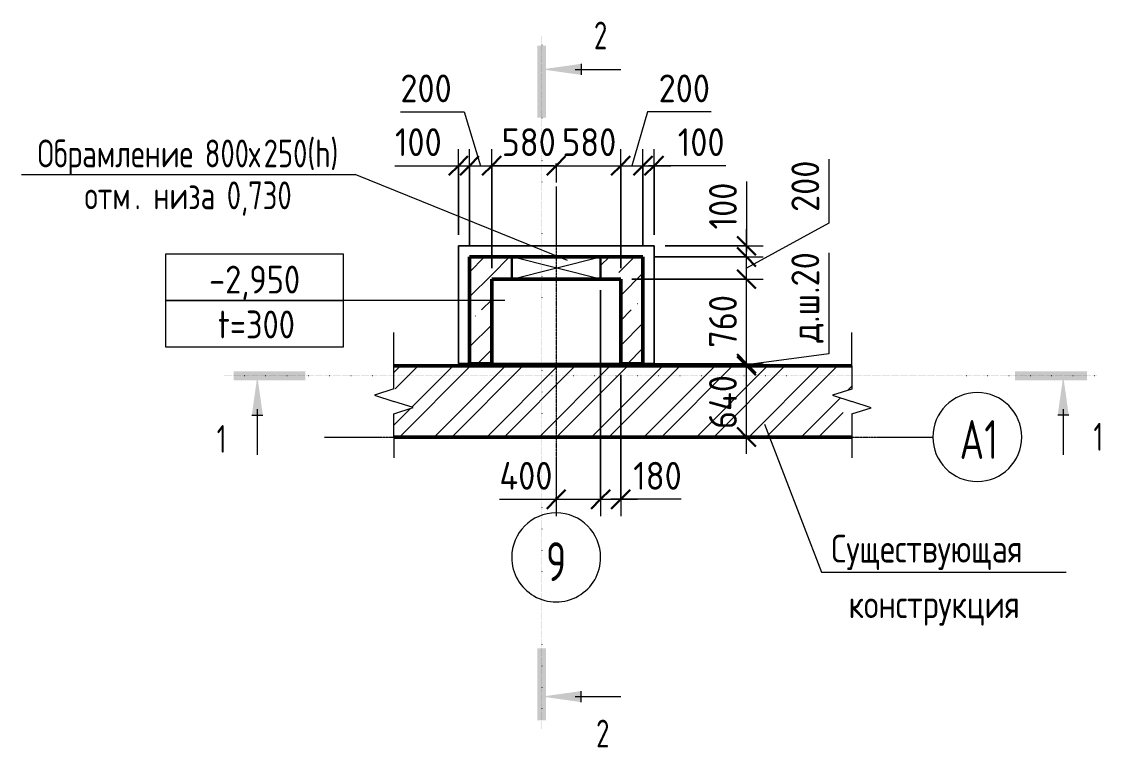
# Model space of a CAD drawing. Header units: millimetres. Extents: x 27196 to 80378, y -5588 to 34882.
# Drawn here: x 27196 to 36900, y 28353 to 34882 of the extents above; entities that cross this region are included whole.
import ezdxf

# ---------------------------------------------------------------- set-up
doc = ezdxf.new("R2010")
doc.units = ezdxf.units.MM
doc.linetypes.add('02 Штрихпунктирная _20 мм_', pattern=[25, 20, -2.5, 0, -2.5])
doc.linetypes.add('04 Пунктир 10мм', pattern=[10, 0, -10])
for name, color, linetype, lineweight in [('AA_Dim', 7, 'Continuous', 9), ('AA_Dim-100', 7, 'Continuous', 9), ('AA_Oformlenie', 7, 'Continuous', 9), ('AA_Razrez', 7, 'Continuous', 9), ('AA_Vinoska', 7, 'Continuous', 9), ('AF_Okno', 7, 'Continuous', 18), ('AF_Pokritie', 7, 'Continuous', 9), ('AF_Stena', 7, 'Continuous', 50), ('AF_Stena_Опалубка', 253, 'Continuous', 18), ('KR_Fundament', 7, 'Continuous', 18), ('Оси', 7, 'Continuous', 9)]:
    doc.layers.add(name, color=color, linetype=linetype, lineweight=lineweight)
doc.styles.add('GOST Common', font='GOST Common.ttf', dxfattribs={"width": 0.85, "height": 250})
doc.styles.add('ISOCPEUR', font='isocpeur.ttf', dxfattribs={"width": 0.7, "height": 350})
doc.styles.add('ISOCPEUR_1', font='isocpeur.ttf', dxfattribs={"width": 0.9, "height": 250})
doc.styles.add('ISOCPEUR_2', font='isocpeur.ttf', dxfattribs={"width": 0.7, "height": 250})
doc.styles.add('ISOCPEUR_3', font='isocpeur.ttf', dxfattribs={"width": 0.85, "height": 250})
doc.styles.add('ISOCPEUR_4', font='isocpeur.ttf', dxfattribs={"width": 0.75, "height": 250})
doc.dimstyles.new('00_Точн_3_знака__прозр_', dxfattribs={"dimscale": 304.8, "dimtxt": 248.995294, "dimasz": 0.557743, "dimexe": 0.492126, "dimexo": 0.328084, "dimgap": 0.032808, "dimtad": 1, "dimdec": 3, "dimrnd": 0.001, "dimdsep": 46, "dimtxsty": 'ISOCPEUR_1', "dimblk1": 'OBLIQUE', "dimblk2": 'OBLIQUE', "dimsah": 1, "dimcen": 0.09, "dimdle": 0.492126, "dimazin": 0, "dimtfac": 1, "dimtdec": 4, "dimtix": 1, "dimtmove": 1, "dimatfit": 3, "dimfxl": 1, "dimtvp": 1, "dimtolj": 1, "dimtzin": 0, "dimlwd": 18, "dimlwe": 18, "dimarcsym": 2})
doc.dimstyles.new('00_Точн_3_знака__прозр__1', dxfattribs={"dimscale": 304.8, "dimtxt": 248.995294, "dimasz": 0.557743, "dimexe": 0.492126, "dimexo": 0.328084, "dimgap": 0.032808, "dimtad": 1, "dimdec": 3, "dimrnd": 0.001, "dimdsep": 46, "dimtxsty": 'ISOCPEUR_1', "dimblk1": 'OBLIQUE', "dimblk2": 'OBLIQUE', "dimsah": 1, "dimcen": 0.09, "dimdle": 0.492126, "dimazin": 0, "dimtfac": 1, "dimtdec": 4, "dimtix": 1, "dimtmove": 0, "dimatfit": 3, "dimfxl": 1, "dimtvp": 1, "dimtolj": 1, "dimtzin": 0, "dimlwd": 18, "dimlwe": 18, "dimarcsym": 2})
doc.dimstyles.new('05_Округл_5мм__прозр_', dxfattribs={"dimscale": 304.8, "dimtxt": 248.995294, "dimasz": 0.557743, "dimexe": 0.492126, "dimexo": 0.328084, "dimgap": 0.032808, "dimtad": 1, "dimdec": 0, "dimrnd": 5, "dimdsep": 46, "dimtxsty": 'ISOCPEUR_1', "dimblk1": 'OBLIQUE', "dimblk2": 'OBLIQUE', "dimsah": 1, "dimcen": 0.09, "dimdle": 0.492126, "dimazin": 0, "dimtfac": 1, "dimtdec": 4, "dimtix": 1, "dimtmove": 0, "dimatfit": 3, "dimfxl": 1, "dimtvp": 1, "dimtolj": 1, "dimtzin": 0, "dimlwd": 18, "dimlwe": 18, "dimarcsym": 2})
doc.dimstyles.new('05_Округл_5мм__прозр__1', dxfattribs={"dimscale": 304.8, "dimtxt": 248.995294, "dimasz": 0.557743, "dimexe": 0.492126, "dimexo": 0.328084, "dimgap": 0.032808, "dimtad": 1, "dimdec": 0, "dimrnd": 5, "dimdsep": 46, "dimtxsty": 'ISOCPEUR_1', "dimblk1": 'OBLIQUE', "dimblk2": 'OBLIQUE', "dimsah": 1, "dimcen": 0.09, "dimdle": 0.492126, "dimazin": 0, "dimtfac": 1, "dimtdec": 4, "dimtix": 1, "dimtmove": 1, "dimatfit": 3, "dimfxl": 1, "dimtvp": 1, "dimtolj": 1, "dimtzin": 0, "dimlwd": 18, "dimlwe": 18, "dimarcsym": 2})
pattern_1 = [(45, (36609.3, -9357.62), (-224.5064, 224.5064), []), (45, (36833.82, -9357.62), (-224.5064, 224.5064), [396.875, -79.375, 3.353, -76.022])]

# ---------------------------------------------------------------- blocks, each defined once
blk = doc.blocks.new('231_Отверстие прямоугольное в стене _Окно_Стена_ - Отверстие прямоугольное с обрамлением-4148655-Схема расположения форшахты в_о 9-А1')
at = {"layer": 'AA_Oformlenie', "lineweight": 30}
for p, q in [((-275, -100), (-275, 100)), ((-275, 100), (525, 100)), ((525, 100), (525, -100)), ((525, -100), (-275, -100))]:
    blk.add_line(p, q, dxfattribs=at)
at = {"layer": 'AA_Oformlenie'}
for p, q in [((-275, 100), (-275, -100)), ((525, 100), (-275, 100)), ((525, 100), (-275, -100)), ((-275, 100), (525, -100)), ((525, 100), (525, -100)), ((-275, -100), (525, -100))]:
    blk.add_line(p, q, dxfattribs=at)
at = {"layer": 'AF_Okno', "lineweight": 9}
for p, q in [((462.5, 100), (-275, 100)), ((525, 100), (462.5, 100)), ((-275, -100), (-212.5, -100)), ((-212.5, -100), (525, -100))]:
    blk.add_line(p, q, dxfattribs=at)
blk = doc.blocks.new('011_ЛинияОбрыва _ЭлУзла_Линия_ - Тип 1-4091835-Схема расположения форшахты в_о 9-А1')
at = {"layer": 'AA_Oformlenie'}
for p, q in [((0, 0), (210, 0)), ((432.6, 0), (640, 0))]:
    blk.add_line(p, q, dxfattribs=at)
blk = doc.blocks.new('Ось сетки - d_4мм-2765513-Схема расположения форшахты в_о 9-А1')
at = {"layer": 'Оси'}
for start, end in [(360, 180), (360, 180), (180, 360), (180, 360)]:
    blk.add_arc((0, 0), 4, start, end, dxfattribs=at)
blk = doc.blocks.new('DIMBLOCK1-Схема расположения форшахты в_о 9-А1')
at = {"layer": 'AA_Dim-100', "lineweight": 30}
for p, q in [((33716.7, 31785), (33631.7, 31870)), ((33716.7, 31785), (33801.7, 31700)), ((33716.7, 31145), (33631.7, 31230)), ((33716.7, 31145), (33801.7, 31060))]:
    blk.add_line(p, q, dxfattribs=at)
at = {"layer": 'AA_Dim-100', "lineweight": 18}
for p, q in [((33696.5, 31785), (33866.7, 31785)), ((33716.7, 31785), (33696.5, 31785)), ((33716.7, 30995), (33716.7, 31785)), ((33696.5, 31145), (33866.7, 31145)), ((33716.7, 31145), (33696.5, 31145))]:
    blk.add_line(p, q, dxfattribs=at)
at = {"layer": 'AA_Dim-100', "color": 0, "lineweight": 18, "insert": (33380.1, 31216), "char_height": 250, "width": 597.589, "attachment_point": 1, "rotation": 90, "line_spacing_factor": 1.149209, "style": 'ISOCPEUR_1'}
blk.add_mtext('640', dxfattribs=at)
blk = doc.blocks.new('_Oblique')
at = {"color": 0, "linetype": 'ByBlock', "lineweight": -2}
blk.add_line((-0.5, -0.5), (0.5, 0.5), dxfattribs=at)
blk = doc.blocks.new('DIMBLOCK2-Схема расположения форшахты в_о 9-А1')
at = {"layer": 'AA_Dim-100', "lineweight": 18}
for p, q in [((34457.4, 32802.6), (34457.4, 31893.4)), ((34457.4, 31893.4), (33716.7, 31794.7)), ((31525.1, 31804.5), (33866.7, 31804.5)), ((33716.7, 31804.5), (31525.1, 31804.5)), ((33696.5, 31785), (33866.7, 31785)), ((33716.7, 31785), (33696.5, 31785)), ((33716.7, 31785), (33716.7, 31804.5))]:
    blk.add_line(p, q, dxfattribs=at)
at = {"layer": 'AA_Dim-100', "lineweight": 30}
for p, q in [((33716.7, 31804.5), (33631.7, 31889.5)), ((33716.7, 31785), (33631.7, 31870)), ((33716.7, 31804.5), (33801.7, 31719.5)), ((33716.7, 31785), (33801.7, 31700))]:
    blk.add_line(p, q, dxfattribs=at)
at = {"layer": 'AA_Dim-100', "color": 0, "lineweight": 18, "insert": (34120.8, 31993.4), "char_height": 250, "width": 971.082, "attachment_point": 1, "rotation": 90, "line_spacing_factor": 1.149209, "style": 'ISOCPEUR_1'}
blk.add_mtext('д.ш.20', dxfattribs=at)
blk = doc.blocks.new('DIMBLOCK3-Схема расположения форшахты в_о 9-А1')
at = {"layer": 'AA_Dim-100', "lineweight": 30}
for p, q in [((33716.7, 32565), (33631.7, 32650)), ((33716.7, 32565), (33801.7, 32480)), ((33716.7, 31804.5), (33631.7, 31889.5)), ((33716.7, 31804.5), (33801.7, 31719.5))]:
    blk.add_line(p, q, dxfattribs=at)
at = {"layer": 'AA_Dim-100', "lineweight": 18}
for p, q in [((32685.1, 32565), (33866.7, 32565)), ((33716.7, 32565), (32685.1, 32565)), ((33716.7, 31804.5), (33716.7, 32565)), ((31525.1, 31804.5), (33866.7, 31804.5)), ((33716.7, 31804.5), (31525.1, 31804.5))]:
    blk.add_line(p, q, dxfattribs=at)
at = {"layer": 'AA_Dim-100', "color": 0, "lineweight": 18, "insert": (33380.1, 31947.7), "char_height": 250, "width": 568.858, "attachment_point": 1, "rotation": 90, "line_spacing_factor": 1.149209, "style": 'ISOCPEUR_1'}
blk.add_mtext('760', dxfattribs=at)
blk = doc.blocks.new('DIMBLOCK4-Схема расположения форшахты в_о 9-А1')
at = {"layer": 'AA_Dim-100', "lineweight": 18}
for p, q in [((34457.4, 33643.2), (34457.4, 33069.2)), ((34457.4, 33069.2), (33716.7, 32665)), ((32885.1, 32765), (33866.7, 32765)), ((33716.7, 32765), (32885.1, 32765)), ((33716.7, 32565), (33716.7, 32765)), ((32685.1, 32565), (33866.7, 32565)), ((33716.7, 32565), (32685.1, 32565))]:
    blk.add_line(p, q, dxfattribs=at)
at = {"layer": 'AA_Dim-100', "lineweight": 30}
for p, q in [((33716.7, 32765), (33631.7, 32850)), ((33716.7, 32765), (33801.7, 32680)), ((33716.7, 32565), (33631.7, 32650)), ((33716.7, 32565), (33801.7, 32480))]:
    blk.add_line(p, q, dxfattribs=at)
at = {"layer": 'AA_Dim-100', "color": 0, "lineweight": 18, "insert": (34120.8, 33169.2), "char_height": 250, "width": 568.858, "attachment_point": 1, "rotation": 90, "line_spacing_factor": 1.149209, "style": 'ISOCPEUR_1'}
blk.add_mtext('200', dxfattribs=at)
blk = doc.blocks.new('DIMBLOCK5-Схема расположения форшахты в_о 9-А1')
at = {"layer": 'AA_Dim-100', "lineweight": 18}
for p, q in [((33716.7, 33443), (33716.7, 32912.1)), ((33716.7, 32765), (33716.7, 33015)), ((33716.7, 32912.1), (33716.7, 32815)), ((32985.1, 32865), (33866.7, 32865)), ((33716.7, 32865), (32985.1, 32865)), ((32885.1, 32765), (33866.7, 32765)), ((33716.7, 32765), (32885.1, 32765))]:
    blk.add_line(p, q, dxfattribs=at)
at = {"layer": 'AA_Dim-100', "lineweight": 30}
for p, q in [((33716.7, 32865), (33631.7, 32950)), ((33716.7, 32765), (33631.7, 32850)), ((33716.7, 32865), (33801.7, 32780)), ((33716.7, 32765), (33801.7, 32680))]:
    blk.add_line(p, q, dxfattribs=at)
at = {"layer": 'AA_Dim-100', "color": 0, "lineweight": 18, "insert": (33380.1, 33012.1), "char_height": 250, "width": 517.144, "attachment_point": 1, "rotation": 90, "line_spacing_factor": 1.149209, "style": 'ISOCPEUR_1'}
blk.add_mtext('100', dxfattribs=at)
blk = doc.blocks.new('010_Текст с выноской - Текст 2 строки-4027658-Схема расположения форшахты в_о 9-А1')
at = {"layer": 'AA_Vinoska'}
blk.add_line((-11, 0), (11, 0), dxfattribs=at)
blk = doc.blocks.new('Разрез - Номер узла_ сзади-394133-Схема расположения форшахты в_о 9-А1')
at = {"layer": 'AA_Razrez'}
for points in [[(7.329, 0.404), (7.329, -0.394), (0.873, -0.394), (0.873, 0.404)], [(3.497, -3.533), (2.503, -3.533), (3, 0)]]:
    blk.add_hatch(color=256, dxfattribs=at).paths.add_polyline_path(points)
for p, q in [((2.503, -3.533), (3.497, -3.533)), ((3, -3), (3, -7.096))]:
    blk.add_line(p, q, dxfattribs=at)
blk = doc.blocks.new('Разрез - Номер узла_ спереди-394134-Схема расположения форшахты в_о 9-А1')
at = {"layer": 'AA_Razrez'}
for points in [[(7.329, 0.404), (7.329, -0.394), (0.873, -0.394), (0.873, 0.404)], [(3.497, -3.533), (2.503, -3.533), (3, 0)]]:
    blk.add_hatch(color=256, dxfattribs=at).paths.add_polyline_path(points)
for p, q in [((2.503, -3.533), (3.497, -3.533)), ((3, -3), (3, -7.096))]:
    blk.add_line(p, q, dxfattribs=at)
blk = doc.blocks.new('DIMBLOCK6-Схема расположения форшахты в_о 9-А1')
at = {"layer": 'AA_Dim-100', "lineweight": 18}
for p, q in [((31125.1, 32965), (31125.1, 33735.5)), ((31225.1, 32865), (31225.1, 33735.5)), ((30554.6, 33585.5), (31085.6, 33585.5)), ((30975.1, 33585.5), (31225.1, 33585.5)), ((31085.6, 33585.5), (31175.1, 33585.5)), ((31125.1, 33585.5), (31125.1, 32965)), ((31225.1, 33585.5), (31225.1, 32865))]:
    blk.add_line(p, q, dxfattribs=at)
at = {"layer": 'AA_Dim-100', "lineweight": 30}
for p, q in [((31125.1, 33585.5), (31040.1, 33500.5)), ((31125.1, 33585.5), (31210.1, 33670.5)), ((31225.1, 33585.5), (31140.1, 33500.5)), ((31225.1, 33585.5), (31310.1, 33670.5))]:
    blk.add_line(p, q, dxfattribs=at)
at = {"layer": 'AA_Dim-100', "color": 0, "lineweight": 18, "insert": (30554.6, 33922.1), "char_height": 250, "width": 517.144, "attachment_point": 1, "line_spacing_factor": 1.149209, "style": 'ISOCPEUR_1'}
blk.add_mtext('100', dxfattribs=at)
blk = doc.blocks.new('DIMBLOCK7-Схема расположения форшахты в_о 9-А1')
at = {"layer": 'AA_Dim-100', "lineweight": 18}
for p, q in [((30603.5, 34069.2), (31177.5, 34069.2)), ((31177.5, 34069.2), (31325.1, 33585.5)), ((31225.1, 32865), (31225.1, 33735.5)), ((31425.1, 32665), (31425.1, 33735.5)), ((31225.1, 33585.5), (31425.1, 33585.5)), ((31225.1, 33585.5), (31225.1, 32865)), ((31425.1, 33585.5), (31425.1, 32665))]:
    blk.add_line(p, q, dxfattribs=at)
at = {"layer": 'AA_Dim-100', "lineweight": 30}
for p, q in [((31225.1, 33585.5), (31140.1, 33500.5)), ((31225.1, 33585.5), (31310.1, 33670.5)), ((31425.1, 33585.5), (31340.1, 33500.5)), ((31425.1, 33585.5), (31510.1, 33670.5))]:
    blk.add_line(p, q, dxfattribs=at)
at = {"layer": 'AA_Dim-100', "color": 0, "lineweight": 18, "insert": (30603.5, 34405.8), "char_height": 250, "width": 568.858, "attachment_point": 1, "line_spacing_factor": 1.149209, "style": 'ISOCPEUR_1'}
blk.add_mtext('200', dxfattribs=at)
blk = doc.blocks.new('DIMBLOCK8-Схема расположения форшахты в_о 9-А1')
at = {"layer": 'AA_Dim-100', "lineweight": 18}
for p, q in [((31425.1, 32665), (31425.1, 33735.5)), ((31413.6, 33585.5), (31715.1, 33585.5)), ((31987.6, 33585.5), (31413.6, 33585.5)), ((31425.1, 33585.5), (32005.1, 33585.5)), ((31425.1, 33585.5), (31425.1, 32665)), ((32005.1, 33605.7), (32005.1, 33435.5)), ((32005.1, 33585.5), (32005.1, 33605.7))]:
    blk.add_line(p, q, dxfattribs=at)
at = {"layer": 'AA_Dim-100', "lineweight": 30}
for p, q in [((31425.1, 33585.5), (31340.1, 33500.5)), ((31425.1, 33585.5), (31510.1, 33670.5)), ((32005.1, 33585.5), (31920.1, 33500.5)), ((32005.1, 33585.5), (32090.1, 33670.5))]:
    blk.add_line(p, q, dxfattribs=at)
at = {"layer": 'AA_Dim-100', "color": 0, "lineweight": 18, "insert": (31513.6, 33922.1), "char_height": 250, "width": 568.858, "attachment_point": 1, "line_spacing_factor": 1.149209, "style": 'ISOCPEUR_1'}
blk.add_mtext('580', dxfattribs=at)
blk = doc.blocks.new('DIMBLOCK9-Схема расположения форшахты в_о 9-А1')
at = {"layer": 'AA_Dim-100', "lineweight": 18}
for p, q in [((32585.1, 32665), (32585.1, 33735.5)), ((32005.1, 33605.7), (32005.1, 33435.5)), ((32005.1, 33585.5), (32005.1, 33605.7)), ((32005.1, 33585.5), (32585.1, 33585.5)), ((32585.1, 33585.5), (32585.1, 32665))]:
    blk.add_line(p, q, dxfattribs=at)
at = {"layer": 'AA_Dim-100', "lineweight": 30}
for p, q in [((32005.1, 33585.5), (31920.1, 33500.5)), ((32005.1, 33585.5), (32090.1, 33670.5)), ((32585.1, 33585.5), (32500.1, 33500.5)), ((32585.1, 33585.5), (32670.1, 33670.5))]:
    blk.add_line(p, q, dxfattribs=at)
at = {"layer": 'AA_Dim-100', "color": 0, "lineweight": 18, "insert": (32058, 33922.1), "char_height": 250, "width": 568.858, "attachment_point": 1, "line_spacing_factor": 1.149209, "style": 'ISOCPEUR_1'}
blk.add_mtext('580', dxfattribs=at)
blk = doc.blocks.new('DIMBLOCK10-Схема расположения форшахты в_о 9-А1')
at = {"layer": 'AA_Dim-100', "lineweight": 18}
for p, q in [((32826.4, 34069.2), (32685.1, 33585.5)), ((33400.5, 34069.2), (32826.4, 34069.2)), ((32585.1, 32665), (32585.1, 33735.5)), ((32785.1, 32865), (32785.1, 33735.5)), ((32585.1, 33585.5), (32785.1, 33585.5)), ((32585.1, 33585.5), (32585.1, 32665)), ((32785.1, 33585.5), (32785.1, 32865))]:
    blk.add_line(p, q, dxfattribs=at)
at = {"layer": 'AA_Dim-100', "lineweight": 30}
for p, q in [((32585.1, 33585.5), (32500.1, 33500.5)), ((32585.1, 33585.5), (32670.1, 33670.5)), ((32785.1, 33585.5), (32700.1, 33500.5)), ((32785.1, 33585.5), (32870.1, 33670.5))]:
    blk.add_line(p, q, dxfattribs=at)
at = {"layer": 'AA_Dim-100', "color": 0, "lineweight": 18, "insert": (32926.4, 34405.8), "char_height": 250, "width": 568.858, "attachment_point": 1, "line_spacing_factor": 1.149209, "style": 'ISOCPEUR_1'}
blk.add_mtext('200', dxfattribs=at)
blk = doc.blocks.new('DIMBLOCK11-Схема расположения форшахты в_о 9-А1')
at = {"layer": 'AA_Dim-100', "lineweight": 18}
for p, q in [((32785.1, 32865), (32785.1, 33735.5)), ((32885.1, 32965), (32885.1, 33735.5)), ((32785.1, 33585.5), (33035.1, 33585.5)), ((32785.1, 33585.5), (32785.1, 32865)), ((32998.8, 33585.5), (32835.1, 33585.5)), ((32885.1, 33585.5), (32885.1, 32965)), ((33529.8, 33585.5), (32998.8, 33585.5))]:
    blk.add_line(p, q, dxfattribs=at)
at = {"layer": 'AA_Dim-100', "lineweight": 30}
for p, q in [((32785.1, 33585.5), (32700.1, 33500.5)), ((32785.1, 33585.5), (32870.1, 33670.5)), ((32885.1, 33585.5), (32800.1, 33500.5)), ((32885.1, 33585.5), (32970.1, 33670.5))]:
    blk.add_line(p, q, dxfattribs=at)
at = {"layer": 'AA_Dim-100', "color": 0, "lineweight": 18, "insert": (33098.8, 33922.1), "char_height": 250, "width": 517.144, "attachment_point": 1, "line_spacing_factor": 1.149209, "style": 'ISOCPEUR_1'}
blk.add_mtext('100', dxfattribs=at)
blk = doc.blocks.new('DIMBLOCK12-Схема расположения форшахты в_о 9-А1')
at = {"layer": 'AA_Dim-100', "lineweight": 18}
for p, q in [((32405.1, 32465), (32405.1, 30434.6)), ((32405.1, 30584.6), (32405.1, 32465)), ((31494.1, 30584.6), (32092.1, 30584.6)), ((31855.1, 30584.6), (32405.1, 30584.6)), ((32005.1, 30604.8), (32005.1, 30434.6)), ((32005.1, 30584.6), (32005.1, 30604.8)), ((32092.1, 30584.6), (32205.1, 30584.6))]:
    blk.add_line(p, q, dxfattribs=at)
at = {"layer": 'AA_Dim-100', "lineweight": 30}
for p, q in [((32005.1, 30584.6), (32090.1, 30669.6)), ((32405.1, 30584.6), (32490.1, 30669.6)), ((32005.1, 30584.6), (31920.1, 30499.6)), ((32405.1, 30584.6), (32320.1, 30499.6))]:
    blk.add_line(p, q, dxfattribs=at)
at = {"layer": 'AA_Dim-100', "color": 0, "lineweight": 18, "insert": (31494.1, 30921.2), "char_height": 250, "width": 597.589, "attachment_point": 1, "line_spacing_factor": 1.149209, "style": 'ISOCPEUR_1'}
blk.add_mtext('400', dxfattribs=at)
blk = doc.blocks.new('DIMBLOCK13-Схема расположения форшахты в_о 9-А1')
at = {"layer": 'AA_Dim-100', "lineweight": 18}
for p, q in [((32405.1, 32465), (32405.1, 30434.6)), ((32405.1, 30584.6), (32405.1, 32465)), ((32585.1, 31704.5), (32585.1, 30434.6)), ((32585.1, 30584.6), (32585.1, 31704.5)), ((32405.1, 30584.6), (32735.1, 30584.6)), ((32597.9, 30584.6), (32495.1, 30584.6)), ((33128.9, 30584.6), (32597.9, 30584.6))]:
    blk.add_line(p, q, dxfattribs=at)
at = {"layer": 'AA_Dim-100', "lineweight": 30}
for p, q in [((32405.1, 30584.6), (32490.1, 30669.6)), ((32585.1, 30584.6), (32670.1, 30669.6)), ((32405.1, 30584.6), (32320.1, 30499.6)), ((32585.1, 30584.6), (32500.1, 30499.6))]:
    blk.add_line(p, q, dxfattribs=at)
at = {"layer": 'AA_Dim-100', "color": 0, "lineweight": 18, "insert": (32697.9, 30921.2), "char_height": 250, "width": 517.144, "attachment_point": 1, "line_spacing_factor": 1.149209, "style": 'ISOCPEUR_1'}
blk.add_mtext('180', dxfattribs=at)
blk = doc.blocks.new('042_М_ФундПлиты_ТолщинаОтметка - 042_М_ФундПлиты_ТолщинаОтметка-647274-Схема расположения форшахты в_о 9-А1')
at = {"layer": 'AA_Vinoska'}
for p, q in [((8, 4.174), (-8, 4.174)), ((-8, 4.174), (-8, 0)), ((8, 0), (8, 4.174)), ((8, 0), (-8, 0)), ((-8, 0), (-8, -4.174)), ((-8, 0), (8, 0)), ((8, -4.174), (8, 0)), ((-8, -4.174), (8, -4.174))]:
    blk.add_line(p, q, dxfattribs=at)
blk = doc.blocks.new('042_М_Отверстия - Позиция и размер-2808408-Схема расположения форшахты в_о 9-А1')
at = {"layer": 'AA_Vinoska'}
blk.add_line((-15, 0), (15, 0), dxfattribs=at)

msp = doc.modelspace()

# ---------------------------------------------------------------- hatches: boundary and pattern name
at = {"layer": 'AF_Stena', "lineweight": 9}
h = msp.add_hatch(dxfattribs=at)
h.set_pattern_fill('FP_1', color=256, style=0, pattern_type=2)
h.set_pattern_definition(pattern_1)
h.paths.add_polyline_path([(31225.0616, 31804.5), (31425.0616, 31804.5), (31425.0616, 32765), (31225.0616, 32765)])
h = msp.add_hatch(dxfattribs=at)
h.set_pattern_fill('FP_1', color=256, style=0, pattern_type=2)
h.set_pattern_definition(pattern_1)
h.paths.add_polyline_path([(31605.0616, 32565), (31605.0616, 32765), (31425.0616, 32765), (31425.0616, 32565)])
h.paths.add_polyline_path([(32585.0616, 32565), (32585.0616, 32765), (32405.0616, 32765), (32405.0616, 32565)])
h = msp.add_hatch(dxfattribs=at)
h.set_pattern_fill('FP_1', color=256, style=0, pattern_type=2)
h.set_pattern_definition(pattern_1)
h.paths.add_polyline_path([(32585.0616, 31804.5), (32785.0616, 31804.5), (32785.0616, 32765), (32585.0616, 32765), (32585.0616, 32565)])
h = msp.add_hatch(dxfattribs=at)
h.set_pattern_fill('FP_2', color=256, style=0, pattern_type=2)
h.set_pattern_definition([(45, (36609.3, -9357.62), (-235.7317, 235.7317), []), (45, (36766.47, -9357.62), (-235.7317, 235.7317), [])])
h.paths.add_polyline_path([(34586.5562, 31145), (34665.0616, 31145), (34665.0616, 31352.3827), (34586.5562, 31352.3827), (34586.5562, 31465), (34665.0616, 31465), (34491.8565, 31520), (34665.0616, 31575), (34665.0616, 31785), (30545.0616, 31785), (30545.0616, 31577.6173), (30623.567, 31577.6173), (30623.567, 31465), (30545.0616, 31465), (30718.2667, 31410), (30545.0616, 31355), (30545.0616, 31145), (30718.2667, 31145)])

# ---------------------------------------------------------------- linework, layer by layer
at = {"layer": 'AA_Razrez', "linetype": '04 Пунктир 10мм'}
for p, q in [((31875.48, 34751.7118), (31875.48, 28510.3815)), ((36865.872, 31694.5825), (29016.8408, 31694.5825))]:
    msp.add_line(p, q, dxfattribs=at)
at = {"layer": 'AA_Vinoska'}
for p, q in [((32106.4083, 32732.4992), (30196.2439, 33505.94)), ((31544.583, 32372.774), (30091.5621, 32372.774)), ((30545.0616, 31785), (30545.0616, 32085)), ((34665.0616, 31785), (34665.0616, 32085)), ((30545.0616, 31577.6173), (30371.7613, 31521.3087)), ((34665.0616, 31575), (34491.8565, 31520)), ((30371.7613, 31521.3087), (30545.0616, 31465)), ((30718.2667, 31410), (30545.0616, 31465)), ((34491.8565, 31520), (34665.0616, 31465)), ((34838.3619, 31408.6913), (34665.0616, 31465)), ((30545.0616, 31355), (30718.2667, 31410)), ((34665.0616, 31352.3827), (34838.3619, 31408.6913)), ((33877.9955, 31261.4436), (34390.933, 29928.0622)), ((30545.0616, 31145), (30545.0616, 30958.2122)), ((34665.0616, 31145), (34665.0616, 30958.2122))]:
    msp.add_line(p, q, dxfattribs=at)
at = {"layer": 'AF_Pokritie'}
for p, q in [((31125.0616, 31805), (31125.0616, 32865)), ((31125.0616, 32865), (32885.0616, 32865)), ((32885.0616, 32865), (31125.0616, 32865)), ((31125.0616, 32865), (31125.0616, 31805)), ((32885.0616, 32865), (32885.0616, 31805)), ((32885.0616, 31805), (32885.0616, 32865)), ((31225.1931, 31805), (31125.0616, 31805)), ((31125.0616, 31805), (31225.1931, 31805)), ((32585.0616, 31805), (31425.0616, 31805)), ((31425.0616, 31805), (32585.0616, 31805)), ((32885.0616, 31805), (32784.9301, 31805)), ((32784.9301, 31805), (32885.0616, 31805))]:
    msp.add_line(p, q, dxfattribs=at)
at = {"layer": 'AF_Stena_Опалубка', "lineweight": 50}
for p, q in [((31425.0616, 32765), (31225.0616, 32765)), ((31225.0616, 32765), (31225.0616, 31804.5)), ((32585.0616, 32765), (31425.0616, 32765)), ((32785.0616, 32765), (32585.0616, 32765)), ((32785.0616, 31804.5), (32785.0616, 32765)), ((31425.0616, 31804.5), (31425.0616, 32565)), ((31425.0616, 32565), (32585.0616, 32565)), ((32585.0616, 32565), (32585.0616, 31804.5)), ((34665.0616, 31785), (30545.0616, 31785)), ((31225.0616, 31804.5), (31425.0616, 31804.5)), ((32585.0616, 31804.5), (32785.0616, 31804.5)), ((30545.0616, 31145), (34665.0616, 31145))]:
    msp.add_line(p, q, dxfattribs=at)
at = {"layer": 'KR_Fundament'}
for p, q in [((31225.0616, 31805), (31225.0616, 32765)), ((31225.0616, 32765), (32785.0616, 32765)), ((32785.0616, 32765), (31225.0616, 32765)), ((31225.0616, 32765), (31225.0616, 31805)), ((32785.0616, 32765), (32785.0616, 31805)), ((32785.0616, 31805), (32785.0616, 32765)), ((32585.0616, 31805), (31425.0616, 31805)), ((31425.0616, 31805), (32585.0616, 31805))]:
    msp.add_line(p, q, dxfattribs=at)
at = {"layer": 'Оси'}
for p, q in [((32005.0616, 33397.3282), (32005.0616, 32897.3282)), ((29921.2192, 31145), (30421.2192, 31145)), ((34892.491, 31145), (35392.491, 31145)), ((32005.0616, 30962.0466), (32005.0616, 30462.0466))]:
    msp.add_line(p, q, dxfattribs=at)
at = {"layer": 'Оси', "linetype": '02 Штрихпунктирная _20 мм_'}
for p, q in [((32005.0616, 32897.3282), (32005.0616, 30962.0466)), ((30421.2192, 31145), (34892.491, 31145))]:
    msp.add_line(p, q, dxfattribs=at)

# ---------------------------------------------------------------- block references
at = {"layer": 'AA_Oformlenie'}
for p, rotation in [((30545.0616, 31145), 90), ((34665.0616, 31785), 270)]:
    msp.add_blockref('011_ЛинияОбрыва _ЭлУзла_Линия_ - Тип 1-4091835-Схема расположения форшахты в_о 9-А1', p, dxfattribs=dict(at, rotation=rotation))
at = {"layer": 'AA_Razrez', "extrusion": (0, 0, -1), "xscale": 99.99999999999993, "yscale": 99.99999999999993, "zscale": 99.99999999999993, "rotation": 270.0000000000003}
msp.add_blockref('Разрез - Номер узла_ сзади-394133-Схема расположения форшахты в_о 9-А1', (-31875.48, 34751.7118), dxfattribs=at)
at = {"layer": 'AA_Razrez', "xscale": 99.99999999999993, "yscale": 99.99999999999993, "zscale": 99.99999999999993}
msp.add_blockref('Разрез - Номер узла_ спереди-394134-Схема расположения форшахты в_о 9-А1', (29016.8408, 31694.5825), dxfattribs=at)
at = {"layer": 'AA_Razrez', "extrusion": (0, 0, -1), "xscale": 99.99999999999993, "yscale": 99.99999999999993, "zscale": 99.99999999999993}
msp.add_blockref('Разрез - Номер узла_ сзади-394133-Схема расположения форшахты в_о 9-А1', (-36865.872, 31694.5825), dxfattribs=at)
at = {"layer": 'AA_Razrez', "xscale": 99.99999999999993, "yscale": 99.99999999999993, "zscale": 99.99999999999993, "rotation": 89.99999999999947}
msp.add_blockref('Разрез - Номер узла_ спереди-394134-Схема расположения форшахты в_о 9-А1', (31875.48, 28510.3815), dxfattribs=at)
at = {"layer": 'AA_Vinoska'}
for name, p, xscale, yscale, zscale in [('042_М_Отверстия - Позиция и размер-2808408-Схема расположения форшахты в_о 9-А1', (28696.2439, 33505.94), 99.99999999999993, 99.99999999999993, 99.99999999999993), ('042_М_ФундПлиты_ТолщинаОтметка - 042_М_ФундПлиты_ТолщинаОтметка-647274-Схема расположения форшахты в_о 9-А1', (29291.5621, 32372.5737), 99.99999999999993, 99.99999999999993, 99.99999999999993), ('010_Текст с выноской - Текст 2 строки-4027658-Схема расположения форшахты в_о 9-А1', (35490.933, 29928.0622), 100, 100, 100)]:
    msp.add_blockref(name, p, dxfattribs=dict(at, xscale=xscale, yscale=yscale, zscale=zscale))
at = {"layer": 'AF_Okno', "rotation": 180}
msp.add_blockref('231_Отверстие прямоугольное в стене _Окно_Стена_ - Отверстие прямоугольное с обрамлением-4148655-Схема расположения форшахты в_о 9-А1', (32130.0616, 32665), dxfattribs=at)
at = {"layer": 'Оси', "xscale": 99.99999999999993, "yscale": 99.99999999999993, "zscale": 99.99999999999993}
for p, rotation in [((35792.491, 31145), 269.9999999999996), ((32005.0616, 30062.0466), 180)]:
    msp.add_blockref('Ось сетки - d_4мм-2765513-Схема расположения форшахты в_о 9-А1', p, dxfattribs=dict(at, rotation=rotation))

# ---------------------------------------------------------------- texts
at = {"layer": 'AA_Razrez', "char_height": 250, "attachment_point": 1, "style": 'ISOCPEUR_2'}
for s, insert, width in [('\\fISOCPEUR|b0|i0|c204|p34|;\\W.7;2', (32344.8929, 34881.5584), 151.518937), ('\\fISOCPEUR|b0|i0|c204|p34|;\\W.7;1', (28951.7983, 31252.5996), 106.624437), ('\\fISOCPEUR|b0|i0|c204|p34|;\\W.7;1', (36837.8145, 31271.7738), 106.624437), ('\\fISOCPEUR|b0|i0|c204|p34|;\\W.7;2', (32364.0671, 28603.2431), 151.518937)]:
    msp.add_mtext(s, dxfattribs=dict(at, insert=insert, width=width))
at = {"layer": 'AA_Vinoska', "char_height": 250, "attachment_point": 1}
for s, insert, width, style in [('Обрамление', (27339.7855, 33820.3035), 1677.531094, 'ISOCPEUR_4'), (' 800', (28723.887, 33820.3035), 625.31625, 'ISOCPEUR_4'), ('250(h)', (29373.7698, 33820.3035), 829.746562, 'ISOCPEUR_4'), ('\\fISOCPEUR|b0|i0|c204|p34|;\\W.75;х', (29239.8245, 33820.3035), 162.341719, 'ISOCPEUR_4'), ('низа', (28381.7777, 33443.5675), 655.379531, 'ISOCPEUR_4'), (' 0,730', (28922.5198, 33443.5675), 865.8225, 'ISOCPEUR_4'), ('отм', (27761.6605, 33443.5675), 547.151719, 'ISOCPEUR_4'), ('. ', (28213.1058, 33443.5675), 204.430312, 'ISOCPEUR_4'), ('-2,950', (28882.6037, 32685.9719), 1008.522875, 'ISOCPEUR_3'), ('t=300', (28961.8787, 32282.2844), 892.679031, 'ISOCPEUR_3'), ('Существующая', (34479.8862, 30266.2926), 2439.535062, 'GOST Common'), ('конструкция', (34634.5862, 29766.2926), 2064.746156, 'GOST Common')]:
    msp.add_mtext(s, dxfattribs=dict(at, insert=insert, width=width, style=style))
at = {"layer": 'Оси', "char_height": 350, "attachment_point": 1, "style": 'ISOCPEUR'}
for s, insert, width in [('\\fISOCPEUR|b0|i0|c204|p34|;\\W.7;А', (35634.0681, 31297.3994), 269.367), ('\\fISOCPEUR|b0|i0|c204|p34|;\\W.7;1', (35856.3181, 31297.3994), 151.518937), ('\\fISOCPEUR|b0|i0|c204|p34|;\\W.7;9', (31914.5423, 30199.1382), 207.637062)]:
    msp.add_mtext(s, dxfattribs=dict(at, insert=insert, width=width))

# ---------------------------------------------------------------- dimensions: what is measured, and where the dimension line sits
at = {"layer": 'AA_Dim', "lineweight": 18}
for base, p1, p2, override, picture, middle in [((31425.0616, 33585.5077), (31225.0616, 32765), (31425.0616, 32565), {"dimpost": '<>', "dimfxl": 282.842712}, 'DIMBLOCK7-Схема расположения форшахты в_о 9-А1', (30887.8988, 34239.145)), ((32785.0616, 33585.5077), (32585.0616, 32565), (32785.0616, 32765), {"dimpost": '<>', "dimfxl": 282.842712}, 'DIMBLOCK10-Схема расположения форшахты в_о 9-А1', (33210.8699, 34239.145)), ((31225.0616, 33585.5077), (31125.0616, 32865), (31225.0616, 32765), {"dimpost": '<>', "dimfxl": 141.421356}, 'DIMBLOCK6-Схема расположения форшахты в_о 9-А1', (30813.1962, 33755.455)), ((32005.0616, 33585.5077), (31425.0616, 32565), (32005.0616, 33705.7159), {"dimpost": '<>', "dimfxl": 1279.700258}, 'DIMBLOCK8-Схема расположения форшахты в_о 9-А1', (31797.9805, 33755.455)), ((32885.0616, 33585.5077), (32785.0616, 32765), (32885.0616, 32865), {"dimpost": '<>', "dimfxl": 141.421356}, 'DIMBLOCK11-Схема расположения форшахты в_о 9-А1', (33357.4026, 33755.455)), ((32405.0616, 30584.5578), (32005.0616, 30704.7659), (32405.0616, 32565), {"dimpost": '<>', "dimfxl": 1902.75349}, 'DIMBLOCK12-Схема расположения форшахты в_о 9-А1', (31792.87, 30754.505)), ((32585.0616, 30584.5578), (32405.0616, 32565), (32585.0616, 31804.5), {"dimpost": '<>', "dimfxl": 781.511516}, 'DIMBLOCK13-Схема расположения форшахты в_о 9-А1', (32956.505, 30754.505))]:
    dim = msp.add_linear_dim(base=base, p1=p1, p2=p2, dimstyle='00_Точн_3_знака__прозр_', override=override, dxfattribs=at)
    dim.commit()
    dim.dimension.update_dxf_attribs({"geometry": picture, "text_midpoint": middle, "dimtype": 160})
dim = msp.add_linear_dim(base=(32585.0616, 33585.5077), p1=(32005.0616, 33705.7159), p2=(32585.0616, 32565), dimstyle='00_Точн_3_знака__прозр__1', override={"dimpost": '<>', "dimfxl": 1279.700258}, dxfattribs=at)
dim.commit()
dim.dimension.update_dxf_attribs({"geometry": 'DIMBLOCK9-Схема расположения форшахты в_о 9-А1', "text_midpoint": (32295.0616, 33720.5077)})
for base, p1, p2, override, picture, middle in [((33716.6918, 32765), (32585.0616, 32565), (32785.0616, 32765), {"dimpost": '<>', "dimfxl": 282.842712}, 'DIMBLOCK4-Схема расположения форшахты в_о 9-А1', (34287.4454, 33453.6093)), ((33716.6918, 32865), (32785.0616, 32765), (32885.0616, 32865), {"dimpost": '<>', "dimfxl": 141.421356}, 'DIMBLOCK5-Схема расположения форшахты в_о 9-А1', (33546.7445, 33270.625)), ((33716.6918046742, 31804.4999999999), (33596.4836518725, 31784.9999999999), (31425.0616079716, 31804.4999999999), {"dimpost": 'д.ш.<>', "dimfxl": 2171.5096}, 'DIMBLOCK2-Схема расположения форшахты в_о 9-А1', (34287.4454022376, 32478.9220801265))]:
    dim = msp.add_linear_dim(base=base, p1=p1, p2=p2, angle=90, dimstyle='05_Округл_5мм__прозр__1', override=override, dxfattribs=at)
    dim.commit()
    dim.dimension.update_dxf_attribs({"geometry": picture, "text_midpoint": middle, "dimtype": 160, "text_rotation": 90})
for base, p1, p2, override, picture, middle in [((33716.6918046742, 32564.9999999999), (31425.0616079716, 31804.4999999999), (32585.0616079716, 32564.9999999999), {"dimpost": '<>', "dimfxl": 1387.068942}, 'DIMBLOCK3-Схема расположения форшахты в_о 9-А1', (33581.6918046742, 32184.7499999999)), ((33716.6918, 31785), (33596.4837, 31145), (33596.4837, 31785), {"dimpost": '<>', "dimfxl": 640}, 'DIMBLOCK1-Схема расположения форшахты в_о 9-А1', (33581.6918, 31465))]:
    dim = msp.add_linear_dim(base=base, p1=p1, p2=p2, angle=90, dimstyle='05_Округл_5мм__прозр_', override=override, dxfattribs=at)
    dim.commit()
    dim.dimension.update_dxf_attribs({"geometry": picture, "text_midpoint": middle})

doc.saveas('drawing.dxf')
